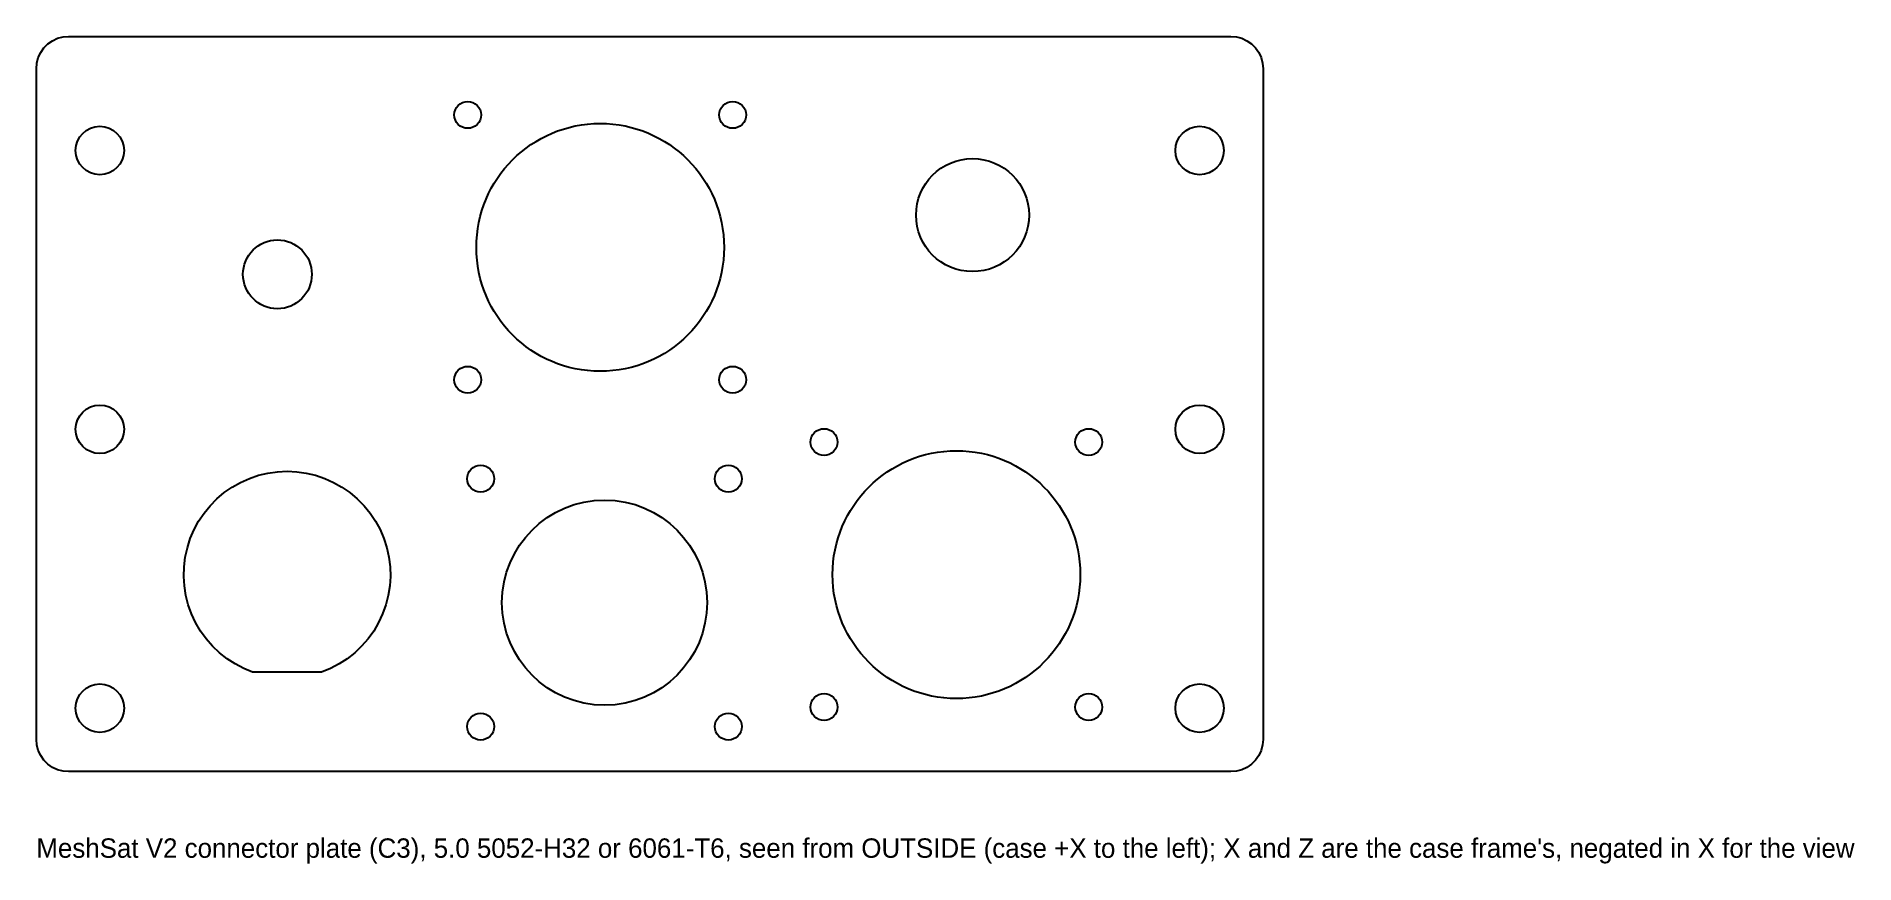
# Model space of a CAD drawing. Header units: millimetres. Extents: x -57 to 112, y 10 to 87.
import ezdxf

# ---------------------------------------------------------------- set-up
doc = ezdxf.new("R2010")
doc.units = ezdxf.units.MM
for name, color, linetype in [('NOTES', 7, 'Continuous'), ('OUTLINE', 7, 'Continuous'), ('TAP_M3_DRILL_2.5', 7, 'Continuous'), ('THROUGH', 7, 'Continuous')]:
    doc.layers.add(name, color=color, linetype=linetype)

msp = doc.modelspace()

# ---------------------------------------------------------------- linework, layer by layer
at = {"layer": 'OUTLINE'}
msp.add_lwpolyline([(-57, 83.6), (-56.95, 84.12), (-56.82, 84.63), (-56.6, 85.1), (-56.3, 85.53), (-55.93, 85.9), (-55.5, 86.2), (-55.03, 86.42), (-54.52, 86.55), (-54, 86.6), (54, 86.6), (54.52, 86.55), (55.03, 86.42), (55.5, 86.2), (55.93, 85.9), (56.3, 85.53), (56.6, 85.1), (56.82, 84.63), (56.95, 84.12), (57, 83.6), (57, 21.3), (56.95, 20.78), (56.82, 20.27), (56.6, 19.8), (56.3, 19.37), (55.93, 19), (55.5, 18.7), (55.03, 18.48), (54.52, 18.35), (54, 18.3), (-54, 18.3), (-54.52, 18.35), (-55.03, 18.48), (-55.5, 18.7), (-55.93, 19), (-56.3, 19.37), (-56.6, 19.8), (-56.82, 20.27), (-56.95, 20.78), (-57, 21.3)], close=True, dxfattribs=at)
at = {"layer": 'TAP_M3_DRILL_2.5'}
for centre in [(-16.91, 79.31), (7.71, 79.31), (-16.91, 54.7), (7.71, 54.7), (16.2, 48.91), (40.8, 48.91), (-15.71, 45.51), (7.31, 45.51), (16.2, 24.3), (40.8, 24.3), (-15.71, 22.49), (7.31, 22.49)]:
    msp.add_circle(centre, 1.25, dxfattribs=at)
at = {"layer": 'THROUGH'}
msp.add_lwpolyline([(-36.9, 27.55), (-37.73, 27.89), (-38.53, 28.3), (-39.28, 28.79), (-39.98, 29.34), (-40.63, 29.96), (-41.22, 30.64), (-41.75, 31.36), (-42.2, 32.14), (-42.58, 32.95), (-42.88, 33.79), (-43.1, 34.66), (-43.24, 35.55), (-43.3, 36.44), (-43.27, 37.34), (-43.16, 38.22), (-42.97, 39.1), (-42.7, 39.95), (-42.34, 40.78), (-41.92, 41.57), (-41.42, 42.31), (-40.85, 43), (-40.22, 43.64), (-39.54, 44.22), (-38.8, 44.73), (-38.02, 45.17), (-37.2, 45.54), (-36.35, 45.83), (-35.48, 46.03), (-34.6, 46.16), (-33.7, 46.2), (-32.8, 46.16), (-31.92, 46.03), (-31.05, 45.83), (-30.2, 45.54), (-29.38, 45.17), (-28.6, 44.73), (-27.86, 44.22), (-27.18, 43.64), (-26.55, 43), (-25.98, 42.31), (-25.48, 41.57), (-25.06, 40.78), (-24.7, 39.95), (-24.43, 39.1), (-24.24, 38.22), (-24.13, 37.34), (-24.1, 36.44), (-24.16, 35.55), (-24.3, 34.66), (-24.52, 33.79), (-24.82, 32.95), (-25.2, 32.14), (-25.65, 31.36), (-26.18, 30.64), (-26.77, 29.96), (-27.42, 29.34), (-28.12, 28.79), (-28.87, 28.3), (-29.67, 27.89), (-30.5, 27.55)], close=True, dxfattribs=at)
for centre, radius in [((-51.1, 76), 2.25), ((-4.6, 67), 11.51), ((51.1, 76), 2.25), ((30, 70), 5.25), ((-34.6, 64.5), 3.2), ((-51.1, 50.1), 2.25), ((51.1, 50.1), 2.25), ((28.5, 36.6), 11.51), ((-4.2, 34), 9.53), ((-51.1, 24.2), 2.25), ((51.1, 24.2), 2.25)]:
    msp.add_circle(centre, radius, dxfattribs=at)

# ---------------------------------------------------------------- texts
at = {"layer": 'NOTES'}
msp.add_text("MeshSat V2 connector plate (C3), 5.0 5052-H32 or 6061-T6, seen from OUTSIDE (case +X to the left); X and Z are the case frame's, negated in X for the view", height=1.8, dxfattribs=at).set_placement((-57, 10.3))

doc.saveas('drawing.dxf')
